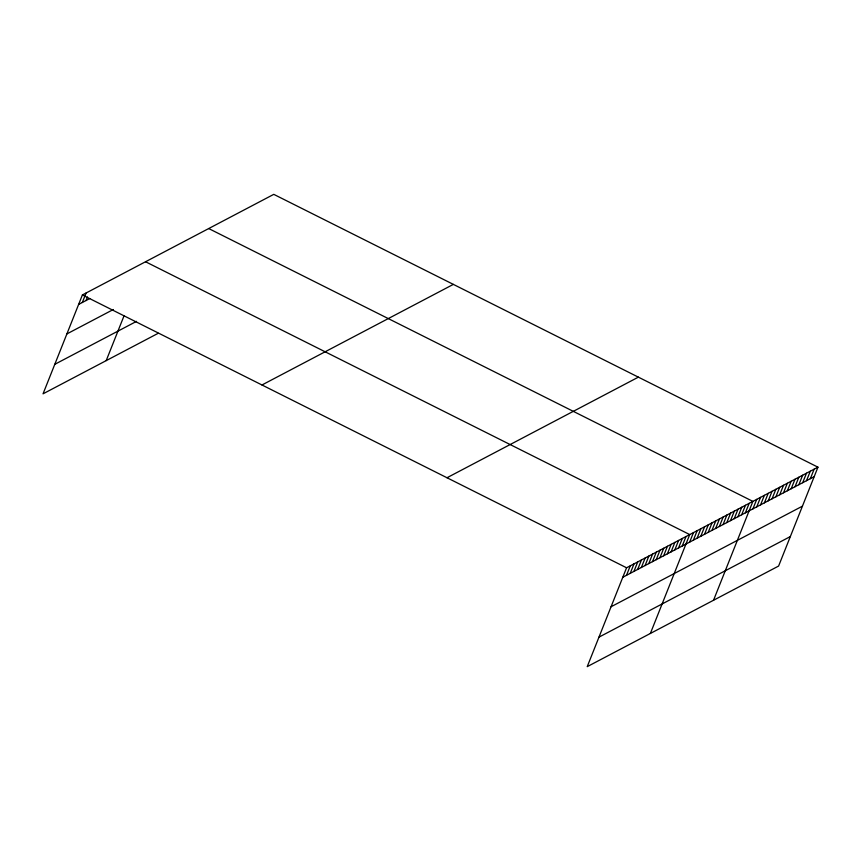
<?xml version="1.0" encoding="UTF-8"?>
<svg xmlns="http://www.w3.org/2000/svg" width="861" height="861" viewBox="0 0 861 861"><rect width="100%" height="100%" fill="white"/><g stroke="black" fill="none" stroke-linecap="round" stroke-linejoin="round"><path stroke-width="1.29" d="M817.95 467.179L626.571 567.776L587.224 666.651L778.602 566.054L817.95 467.179L273.776 194.349L82.398 294.946L43.05 393.821L158.22 333.282M82.333 302.48L86.111 292.998M86.046 300.532L87.467 296.97M106.204 360.619L123.995 315.933M626.507 575.309L630.284 565.828M630.23 573.361L633.997 563.869M633.944 571.403L637.721 561.921M637.657 569.455L641.434 559.962M641.37 567.496L645.147 558.014M645.083 565.548L648.86 556.055M648.796 563.589L652.573 554.107M652.52 561.641L656.286 552.149M656.233 559.682L660.01 550.201M659.946 557.734L663.723 548.253M663.659 555.786L667.436 546.294M667.372 553.827L671.149 544.346M671.096 551.879L674.863 542.387M674.809 549.921L678.586 540.439M678.522 547.973L682.299 538.48M682.235 546.014L686.013 536.532M650.378 633.448L689.726 534.584L145.552 261.755M689.661 542.118L693.439 532.625M693.385 540.159L697.152 530.677M697.098 538.211L700.876 528.719M700.811 536.252L704.589 526.771M704.524 534.304L708.302 524.812M708.237 532.346L712.015 522.864M711.961 530.398L715.728 520.905M715.674 528.439L719.452 518.957M719.387 526.491L723.165 517.009M723.1 524.543L726.878 515.05M726.813 522.584L730.591 513.102M730.526 520.636L734.304 511.143M734.25 518.677L738.017 509.195M737.963 516.729L741.741 507.237M741.676 514.77L745.454 505.289M745.389 512.822L749.167 503.33M713.532 600.257L752.88 501.382L208.706 228.552M752.934 508.862L756.711 499.369M756.765 506.849L760.532 497.357M760.586 504.837L764.364 495.344M764.417 502.824L768.195 493.331M768.249 500.811L772.016 491.319M772.069 498.799L775.847 489.306M775.901 496.786L779.679 487.294M779.722 494.774L783.499 485.292M783.553 492.761L787.331 483.279M787.385 490.748L791.162 481.267M791.205 488.736L794.983 479.254M795.037 486.723L798.814 477.242M798.868 484.711L802.635 475.229M802.689 482.698L806.466 473.216M806.52 480.686L810.298 471.204M810.352 478.684L814.119 469.191M78.62 304.439L89.77 298.573M66.878 333.928L113.318 309.519M54.792 364.321L136.522 321.368M261.97 384.985L453.349 284.388M446.988 477.747L638.367 377.15M622.794 577.257L814.172 476.671M611.062 606.757L802.441 506.16M598.965 637.151L790.344 536.554M82.398 294.946L626.571 567.776"/></g></svg>
